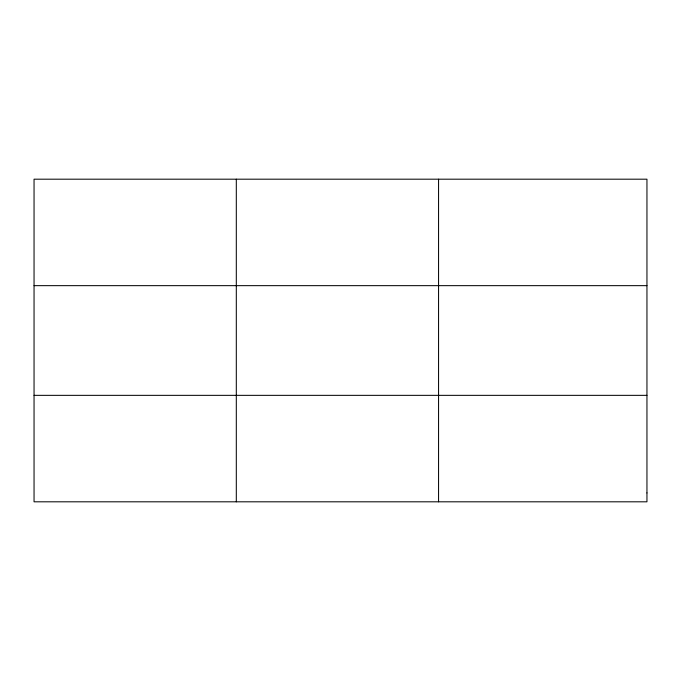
<?xml version="1.0" encoding="UTF-8"?>
<svg xmlns="http://www.w3.org/2000/svg" width="681" height="681" viewBox="0 0 681 681"><rect width="100%" height="100%" fill="white"/><g stroke="black" fill="none" stroke-linecap="round" stroke-linejoin="round"><path stroke-width="1.02" d="M236.307 179.188L236.307 501.812M438.564 179.188L438.564 501.812M34.05 285.654L646.95 285.654M34.05 395.346L646.95 395.346M646.95 492.933L646.95 501.812L34.05 501.812L34.05 179.188L646.95 179.188L646.95 492.933"/></g></svg>
